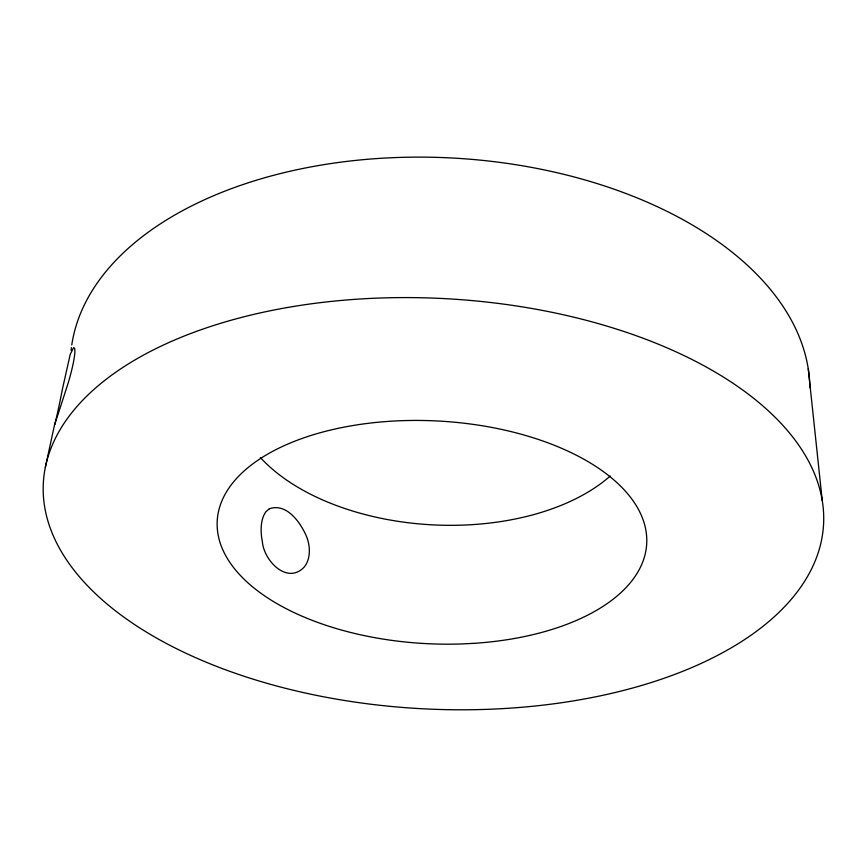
<?xml version="1.0" encoding="UTF-8"?>
<svg xmlns="http://www.w3.org/2000/svg" width="867" height="867" viewBox="0 0 867 867"><rect width="100%" height="100%" fill="white"/><g stroke="black" fill="none" stroke-linecap="round" stroke-linejoin="round"><path stroke-width="1.3" d="M45.322 467.486L54.697 424.061A39.763 1.333 -79.2 0 0 62.413 389.142L70.216 354.408L73.597 347.634L74.464 348.079A39.774 5.235 -72.6 0 1 68.038 383.496L54.621 424.776L54.578 424.212M808.25 368.757L822.252 500.584M610.26 476.026A204.027 119.267 3 0 1 260.349 457.527M71.083 350.322A370.101 219.113 3 0 1 71.397 347.656M71.766 344.99A370.101 219.113 3 0 1 454.947 158.162A370.101 219.113 3 0 1 809.865 387.679M269.355 508.766L265.974 511.703A34.42 18.023 75.2 0 0 262.365 541.702C263.839 560.385 286.739 584.878 303.992 567.311A34.387 24.644 59.1 0 0 307.026 537.713C301.239 523.343 287.031 502.589 269.355 508.766M473.328 643.379L460.908 643.975A215.049 111.464 3 0 1 231.576 484.404A215.049 111.464 3 0 1 596.561 466.912A215.049 111.464 3 0 1 473.328 643.379M222.331 668.587A390.659 205.371 3 0 0 823.271 528.317A390.659 205.371 3 0 0 254.746 314.157A390.659 205.371 3 0 0 222.331 668.587"/></g></svg>
